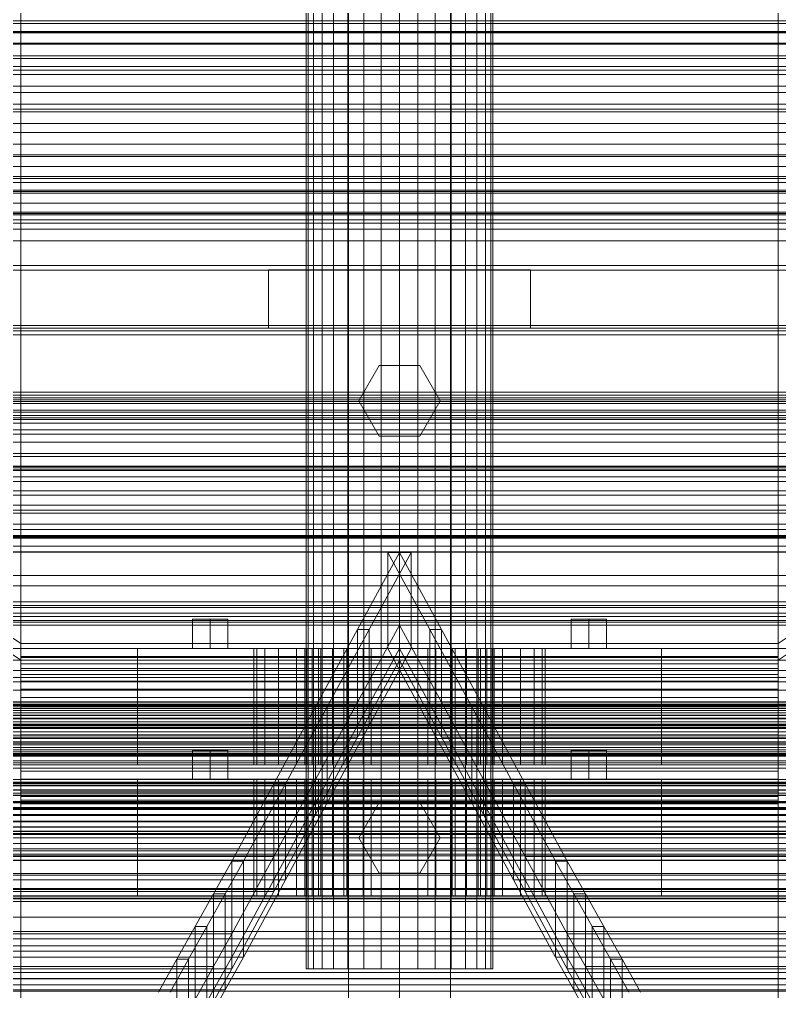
# Model space of a CAD drawing. Header units: millimetres. Extents: x -2500 to 58855, y -53268 to 6837.
# Drawn here: x -130.5 to 130.5, y -32677.8 to -32344 of the extents above; entities that cross this region are included whole.
import ezdxf

# ---------------------------------------------------------------- set-up
doc = ezdxf.new("R2010")
doc.units = ezdxf.units.MM
for name, color, linetype, lineweight in [('frontal_C01', 7, 'Continuous', 0), ('frontal_C02', 7, 'Continuous', 0), ('frontal_C03', 7, 'Continuous', 0), ('frontal_C03-traverse', 7, 'Continuous', 0), ('frontal_secador', 7, 'Continuous', 0), ('frontal_tolva', 7, 'Continuous', 0)]:
    doc.layers.add(name, color=color, linetype=linetype, lineweight=lineweight)

msp = doc.modelspace()

# ---------------------------------------------------------------- linework, layer by layer
at = {"layer": 'frontal_C01'}
for p, q in [((-130, -32558.316), (-130, -32333.634)), ((0, -32558.316), (0, -32333.634)), ((130, -32558.316), (130, -32333.634)), ((-130, -32339.322), (-130, -32564.003)), ((0, -32339.322), (0, -32564.003)), ((130, -32339.322), (130, -32564.003)), ((300, -32348.614), (-300, -32348.614)), ((300, -32360.146), (-300, -32360.146)), ((300, -32374.772), (-300, -32374.772)), ((300, -32391.081), (-300, -32391.081)), ((300, -32410.142), (-300, -32410.142)), ((300, -32430.117), (-300, -32430.117)), ((-300, -32452.313), (300, -32452.313)), ((342.5, -32472.029), (-342.5, -32472.029)), ((342.5, -32473.945), (-342.5, -32473.945)), ((342.5, -32475.886), (-342.5, -32475.886)), ((300, -32474.592), (-300, -32474.592)), ((342.5, -32481.341), (-342.5, -32481.341)), ((342.5, -32484.927), (-342.5, -32484.927)), ((342.5, -32493.092), (-342.5, -32493.092)), ((-130, -32558.316), (-228.298, -32493.072)), ((228.298, -32493.072), (130, -32558.316)), ((-342.5, -32497.778), (342.5, -32497.778)), ((300, -32498.412), (-300, -32498.412)), ((-228.298, -32498.76), (-130, -32564.003)), ((130, -32564.003), (228.298, -32498.76)), ((342.5, -32507.408), (-342.5, -32507.408)), ((342.5, -32512.48), (-342.5, -32512.48)), ((342.5, -32522.111), (-342.5, -32522.111)), ((300, -32521.477), (-300, -32521.477)), ((342.5, -32526.797), (-342.5, -32526.797)), ((342.5, -32534.961), (-342.5, -32534.961)), ((342.5, -32538.548), (-342.5, -32538.548)), ((342.5, -32544.003), (-342.5, -32544.003)), ((342.5, -32545.944), (-342.5, -32545.944)), ((300, -32545.296), (-300, -32545.296)), ((342.5, -32547.86), (-342.5, -32547.86)), ((-130, -32701.667), (-130, -32558.316)), ((0, -32558.316), (-130, -32558.316)), ((0, -32701.667), (0, -32558.316)), ((130, -32558.316), (0, -32558.316)), ((130, -32701.667), (130, -32558.316)), ((-130, -32564.003), (-130, -32562.718)), ((-130, -32562.718), (-130, -32563.161)), ((-130, -32562.718), (130, -32562.718)), ((-130, -32563.161), (-130, -32565.3)), ((-130, -32563.161), (130, -32563.161)), ((130, -32563.161), (130, -32562.718)), ((130, -32562.718), (130, -32564.003)), ((130, -32565.3), (130, -32563.161)), ((-130, -32564.003), (-130, -32707.354)), ((-130, -32564.003), (0, -32564.003)), ((-130, -32566.928), (-130, -32564.003)), ((-130, -32564.003), (130, -32564.003)), ((-130, -32565.3), (-130, -32568.992)), ((-130, -32565.3), (130, -32565.3)), ((0, -32564.003), (0, -32707.354)), ((0, -32564.003), (130, -32564.003)), ((130, -32564.003), (130, -32707.354)), ((130, -32564.003), (130, -32566.928)), ((130, -32568.992), (130, -32565.3)), ((300, -32567.576), (-300, -32567.576)), ((-130, -32571.293), (-130, -32566.928)), ((-130, -32566.928), (130, -32566.928)), ((-130, -32568.992), (-130, -32573.983)), ((-130, -32568.992), (130, -32568.992)), ((130, -32566.928), (130, -32571.293)), ((130, -32573.983), (130, -32568.992)), ((-130, -32576.801), (-130, -32571.293)), ((-130, -32571.293), (130, -32571.293)), ((130, -32571.293), (130, -32576.801)), ((-130, -32573.983), (-130, -32579.933)), ((-130, -32573.983), (130, -32573.983)), ((130, -32579.933), (130, -32573.983)), ((-148, -32579.084), (148, -32579.084)), ((-148, -32579.241), (148, -32579.241)), ((-148, -32579.54), (148, -32579.54)), ((-130, -32583.077), (-130, -32576.801)), ((-130, -32576.801), (130, -32576.801)), ((-130, -32579.933), (-130, -32586.439)), ((130, -32579.933), (-130, -32579.933)), ((130, -32576.801), (130, -32583.077)), ((130, -32586.439), (130, -32579.933)), ((-148, -32579.999), (148, -32579.999)), ((-148, -32580.576), (148, -32580.576)), ((-148, -32581.307), (148, -32581.307)), ((-148, -32582.123), (148, -32582.123)), ((-148, -32583.076), (148, -32583.076)), ((-130, -32589.693), (-130, -32583.077)), ((-130, -32583.077), (130, -32583.077)), ((130, -32583.077), (130, -32589.693)), ((-148, -32584.075), (148, -32584.075)), ((148, -32585.184), (-148, -32585.184)), ((-148, -32586.298), (148, -32586.298)), ((-130, -32586.439), (-130, -32593.054)), ((-130, -32586.439), (130, -32586.439)), ((130, -32593.054), (130, -32586.439)), ((300, -32589.772), (-300, -32589.772)), ((-148, -32587.489), (148, -32587.489)), ((-148, -32588.643), (148, -32588.643)), ((-148, -32589.834), (148, -32589.834)), ((-130, -32596.198), (-130, -32589.693)), ((-130, -32589.693), (130, -32589.693)), ((130, -32589.693), (130, -32596.198)), ((-148, -32590.947), (148, -32590.947)), ((-148, -32592.057), (148, -32592.057)), ((-148, -32593.056), (148, -32593.056)), ((-130, -32593.054), (-130, -32599.33)), ((-130, -32593.054), (130, -32593.054)), ((130, -32599.33), (130, -32593.054)), ((-148, -32594.009), (148, -32594.009)), ((-148, -32594.825), (148, -32594.825)), ((-148, -32595.556), (148, -32595.556)), ((-148, -32596.132), (148, -32596.132)), ((-148, -32596.592), (148, -32596.592)), ((-130, -32602.149), (-130, -32596.198)), ((-130, -32596.198), (130, -32596.198)), ((130, -32596.198), (130, -32602.149)), ((-148, -32596.891), (148, -32596.891)), ((-148, -32597.047), (148, -32597.047)), ((-130, -32599.33), (-130, -32604.839)), ((-130, -32599.33), (130, -32599.33)), ((130, -32604.839), (130, -32599.33)), ((-130, -32607.14), (-130, -32602.149)), ((-130, -32602.149), (130, -32602.149)), ((130, -32602.149), (130, -32607.14)), ((-130, -32604.839), (-130, -32609.204)), ((-130, -32604.839), (130, -32604.839)), ((130, -32609.204), (130, -32604.839)), ((300, -32609.747), (-300, -32609.747)), ((-130, -32610.831), (-130, -32607.14)), ((-130, -32607.14), (130, -32607.14)), ((-130, -32609.204), (-130, -32612.129)), ((-130, -32609.204), (130, -32609.204)), ((130, -32607.14), (130, -32610.831)), ((130, -32612.129), (130, -32609.204)), ((-130, -32612.971), (-130, -32610.831)), ((-130, -32610.831), (130, -32610.831)), ((-130, -32612.129), (-130, -32613.414)), ((-130, -32612.129), (130, -32612.129)), ((-130, -32613.414), (-130, -32612.971)), ((-130, -32612.971), (130, -32612.971)), ((130, -32610.831), (130, -32612.971)), ((130, -32613.414), (130, -32612.129)), ((130, -32612.971), (130, -32613.414)), ((-130, -32613.414), (130, -32613.414)), ((300, -32628.807), (-300, -32628.807)), ((-425, -32645.87), (425, -32645.87)), ((300, -32645.117), (-300, -32645.117)), ((425, -32657.238), (-425, -32657.238)), ((300, -32659.742), (-300, -32659.742)), ((425, -32662.134), (-425, -32662.134)), ((300, -32671.275), (-300, -32671.275)), ((-425, -32673.503), (425, -32673.503))]:
    msp.add_line(p, q, dxfattribs=at)
at = {"layer": 'frontal_C02'}
for p, q in [((-300, -32386.787), (300, -32386.787)), ((300, -32410.695), (-300, -32410.695)), ((300, -32550.456), (-300, -32550.456)), ((-300, -32574.364), (300, -32574.364)), ((300, -32625.048), (-300, -32625.048)), ((300, -32629.557), (-300, -32629.557)), ((-130, -32626.968), (-250, -32626.968)), ((-130, -32831.954), (-130, -32626.968)), ((0, -32626.968), (-130, -32626.968)), ((-130, -32632.709), (-130, -32626.968)), ((0, -32831.954), (0, -32626.968)), ((130, -32626.968), (0, -32626.968)), ((0, -32632.709), (0, -32626.968)), ((130, -32831.954), (130, -32626.968)), ((250, -32626.968), (130, -32626.968)), ((130, -32632.709), (130, -32626.968)), ((300, -32632.799), (-300, -32632.799)), ((-250, -32632.709), (-130, -32632.709)), ((-130, -32632.709), (-130, -32837.695)), ((-130, -32632.709), (0, -32632.709)), ((0, -32632.709), (0, -32837.695)), ((0, -32632.709), (130, -32632.709)), ((130, -32632.709), (130, -32837.695)), ((130, -32632.709), (250, -32632.709)), ((300, -32646.018), (-300, -32646.018)), ((300, -32652.28), (-300, -32652.28)), ((300, -32673.309), (-300, -32673.309))]:
    msp.add_line(p, q, dxfattribs=at)
at = {"layer": 'frontal_C03'}
for p, q in [((0, -32397.916), (-250, -32397.916)), ((0, -32578.353), (0, -32397.916)), ((250, -32397.916), (0, -32397.916)), ((0, -32403.695), (0, -32397.916)), ((250, -32400.006), (-250, -32400.006)), ((250, -32403.132), (-250, -32403.132)), ((-250, -32403.695), (0, -32403.695)), ((250, -32403.695), (-250, -32403.695)), ((0, -32403.695), (0, -32584.132)), ((0, -32403.695), (250, -32403.695)), ((250, -32412.859), (-250, -32412.859)), ((250, -32413.946), (-250, -32413.946)), ((250, -32428.524), (-250, -32428.524)), ((250, -32430.063), (-250, -32430.063)), ((250, -32449.061), (-250, -32449.061)), ((250, -32450.945), (-250, -32450.945)), ((-250, -32473.069), (250, -32473.069)), ((250, -32475.17), (-250, -32475.17)), ((520, -32478.158), (-520, -32478.158)), ((520, -32478.813), (-520, -32478.813)), ((520, -32480.829), (-520, -32480.829)), ((520, -32482.693), (-520, -32482.693)), ((520, -32486.418), (-520, -32486.418)), ((520, -32489.208), (-520, -32489.208)), ((-520, -32494.075), (520, -32494.075)), ((520, -32497.366), (-520, -32497.366)), ((250, -32498.912), (-250, -32498.912)), ((520, -32502.634), (-520, -32502.634)), ((250, -32501.088), (-250, -32501.088)), ((520, -32505.925), (-520, -32505.925)), ((520, -32510.792), (-520, -32510.792)), ((520, -32513.582), (-520, -32513.582)), ((520, -32517.307), (-520, -32517.307)), ((520, -32519.171), (-520, -32519.171)), ((520, -32521.187), (-520, -32521.187)), ((520, -32521.842), (-520, -32521.842)), ((250, -32524.83), (-250, -32524.83)), ((250, -32526.931), (-250, -32526.931)), ((250, -32549.055), (-250, -32549.055)), ((250, -32550.939), (-250, -32550.939)), ((250, -32569.937), (-250, -32569.937)), ((250, -32571.476), (-250, -32571.476)), ((0, -32578.353), (-250, -32578.353)), ((0, -32842.276), (0, -32578.353)), ((250, -32578.353), (0, -32578.353)), ((-250, -32582.951), (250, -32582.951)), ((-250, -32583.951), (250, -32583.951)), ((-250, -32584.132), (0, -32584.132)), ((-250, -32584.132), (250, -32584.132)), ((250, -32586.054), (-250, -32586.054)), ((0, -32584.132), (0, -32848.054)), ((0, -32584.132), (250, -32584.132)), ((-250, -32587.064), (250, -32587.064)), ((250, -32587.141), (-250, -32587.141)), ((-250, -32587.412), (250, -32587.412)), ((-250, -32592.077), (250, -32592.077)), ((-250, -32592.569), (250, -32592.569)), ((250, -32596.305), (-250, -32596.305)), ((250, -32596.868), (-250, -32596.868)), ((-250, -32598.649), (250, -32598.649)), ((-250, -32599.252), (250, -32599.252)), ((250, -32599.994), (-250, -32599.994)), ((-250, -32601.121), (250, -32601.121)), ((-268, -32605.95), (268, -32605.95)), ((-268, -32606.231), (268, -32606.231)), ((-268, -32606.282), (268, -32606.282)), ((250, -32606.331), (-250, -32606.331)), ((-268, -32607.107), (268, -32607.107)), ((-268, -32607.205), (268, -32607.205)), ((-268, -32608.517), (268, -32608.517)), ((-268, -32608.655), (268, -32608.655)), ((-250, -32607.004), (250, -32607.004)), ((-268, -32610.365), (268, -32610.365)), ((-268, -32610.534), (268, -32610.534)), ((268, -32612.526), (-268, -32612.526)), ((-268, -32612.715), (268, -32612.715)), ((-268, -32614.851), (268, -32614.851)), ((-268, -32615.047), (268, -32615.047)), ((-250, -32614.601), (250, -32614.601)), ((-250, -32615.297), (250, -32615.297)), ((-268, -32617.184), (268, -32617.184)), ((-268, -32617.373), (268, -32617.373)), ((-268, -32619.364), (268, -32619.364)), ((-268, -32619.534), (268, -32619.534)), ((-268, -32621.244), (268, -32621.244)), ((-268, -32621.382), (268, -32621.382)), ((-268, -32622.694), (268, -32622.694)), ((-268, -32622.792), (268, -32622.792)), ((-250, -32622.895), (250, -32622.895)), ((-268, -32623.617), (268, -32623.617)), ((-268, -32623.667), (268, -32623.667)), ((-268, -32623.949), (268, -32623.949)), ((-250, -32623.567), (250, -32623.567)), ((-250, -32630.647), (250, -32630.647)), ((-250, -32631.25), (250, -32631.25)), ((-250, -32637.329), (250, -32637.329)), ((-250, -32637.822), (250, -32637.822)), ((-250, -32642.486), (250, -32642.486)), ((-250, -32642.835), (250, -32642.835)), ((-250, -32645.767), (250, -32645.767)), ((-250, -32645.947), (250, -32645.947)), ((-250, -32646.947), (250, -32646.947)), ((-450, -32663.966), (450, -32663.966)), ((450, -32675.523), (-450, -32675.523)), ((450, -32677.647), (-450, -32677.647))]:
    msp.add_line(p, q, dxfattribs=at)
at = {"layer": 'frontal_C03-traverse'}
for p, q in [((250, -32344.491), (-250, -32344.491)), ((250, -32345.452), (-250, -32345.452)), ((250, -32348.179), (-250, -32348.179)), ((-250, -32348.491), (250, -32348.491)), ((-250, -32352.179), (250, -32352.179)), ((250, -32352.5), (-250, -32352.5)), ((-250, -32356.5), (250, -32356.5)), ((250, -32357.436), (-250, -32357.436)), ((-250, -32361.436), (250, -32361.436)), ((250, -32362.965), (-250, -32362.965)), ((-250, -32366.965), (250, -32366.965)), ((250, -32369.063), (-250, -32369.063)), ((-250, -32373.063), (250, -32373.063)), ((250, -32375.706), (-250, -32375.706)), ((-250, -32379.706), (250, -32379.706)), ((250, -32382.863), (-250, -32382.863)), ((-250, -32386.863), (250, -32386.863)), ((250, -32390.505), (-250, -32390.505)), ((-250, -32394.505), (250, -32394.505)), ((250, -32398.598), (-250, -32398.598)), ((-250, -32402.598), (250, -32402.598)), ((250, -32407.109), (-250, -32407.109)), ((-250, -32411.109), (250, -32411.109)), ((250, -32416), (-250, -32416)), ((-250, -32420), (250, -32420)), ((-14.4, -32553.5), (0, -32527)), ((4, -32527), (-10.4, -32553.5)), ((-4, -32527), (10.4, -32553.5)), ((-4, -32560), (-4, -32527)), ((0, -32527), (-4, -32527)), ((0, -32527), (0, -32560)), ((0, -32527), (4, -32527)), ((14.4, -32553.5), (0, -32527)), ((4, -32560), (4, -32527)), ((0, -32552), (-210, -32552)), ((-14.4, -32578.5), (0, -32552)), ((0, -32552), (0, -32560)), ((0, -32552), (14.4, -32578.5)), ((210, -32552), (0, -32552)), ((-28.8, -32580), (-14.4, -32553.5)), ((-10.4, -32553.5), (-24.8, -32580)), ((-14.4, -32586.5), (-14.4, -32553.5)), ((-14.4, -32553.5), (-10.4, -32553.5)), ((-10.4, -32553.5), (-10.4, -32586.5)), ((10.4, -32553.5), (10.4, -32586.5)), ((14.4, -32553.5), (10.4, -32553.5)), ((10.4, -32553.5), (24.8, -32580)), ((14.4, -32586.5), (14.4, -32553.5)), ((28.8, -32580), (14.4, -32553.5)), ((-210, -32560), (0, -32560)), ((0, -32560), (-14.4, -32586.5)), ((-10.4, -32586.5), (4, -32560)), ((10.4, -32586.5), (-4, -32560)), ((-4, -32560), (0, -32560)), ((0, -32560), (0, -32564)), ((4, -32560), (0, -32560)), ((14.4, -32586.5), (0, -32560)), ((0, -32560), (210, -32560)), ((-210, -32564), (0, -32564)), ((0, -32564), (-14.4, -32590.5)), ((14.4, -32590.5), (0, -32564)), ((0, -32564), (210, -32564)), ((-213.2, -32578.5), (-14.4, -32578.5)), ((-28.8, -32605), (-14.4, -32578.5)), ((-14.4, -32578.5), (-14.4, -32586.5)), ((14.4, -32578.5), (213.2, -32578.5)), ((14.4, -32578.5), (14.4, -32586.5)), ((14.4, -32578.5), (28.8, -32605)), ((-43.2, -32606.5), (-28.8, -32580)), ((-24.8, -32580), (-39.2, -32606.5)), ((-28.8, -32613), (-28.8, -32580)), ((-28.8, -32580), (-24.8, -32580)), ((-24.8, -32580), (-24.8, -32613)), ((24.8, -32580), (24.8, -32613)), ((28.8, -32580), (24.8, -32580)), ((24.8, -32580), (39.2, -32606.5)), ((28.8, -32613), (28.8, -32580)), ((43.2, -32606.5), (28.8, -32580)), ((-14.4, -32586.5), (-213.2, -32586.5)), ((-14.4, -32586.5), (-28.8, -32613)), ((-24.8, -32613), (-10.4, -32586.5)), ((-14.4, -32586.5), (-14.4, -32590.5)), ((-14.4, -32586.5), (-10.4, -32586.5)), ((14.4, -32586.5), (10.4, -32586.5)), ((24.8, -32613), (10.4, -32586.5)), ((213.2, -32586.5), (14.4, -32586.5)), ((14.4, -32586.5), (14.4, -32590.5)), ((28.8, -32613), (14.4, -32586.5)), ((-14.4, -32590.5), (-213.2, -32590.5)), ((-14.4, -32590.5), (-28.8, -32617)), ((213.2, -32590.5), (14.4, -32590.5)), ((28.8, -32617), (14.4, -32590.5)), ((-216.4, -32605), (-28.8, -32605)), ((-57.6, -32633), (-43.2, -32606.5)), ((-39.2, -32606.5), (-53.6, -32633)), ((-43.2, -32631.5), (-28.8, -32605)), ((-43.2, -32639.5), (-43.2, -32606.5)), ((-43.2, -32606.5), (-39.2, -32606.5)), ((-39.2, -32606.5), (-39.2, -32639.5)), ((-28.8, -32605), (-28.8, -32613)), ((28.8, -32605), (216.4, -32605)), ((28.8, -32605), (28.8, -32613)), ((28.8, -32605), (43.2, -32631.5)), ((39.2, -32606.5), (39.2, -32639.5)), ((43.2, -32606.5), (39.2, -32606.5)), ((39.2, -32606.5), (53.6, -32633)), ((43.2, -32639.5), (43.2, -32606.5)), ((57.6, -32633), (43.2, -32606.5)), ((-28.8, -32613), (-216.4, -32613)), ((-28.8, -32613), (-43.2, -32639.5)), ((-39.2, -32639.5), (-24.8, -32613)), ((-28.8, -32613), (-28.8, -32617)), ((-28.8, -32613), (-24.8, -32613)), ((28.8, -32613), (24.8, -32613)), ((39.2, -32639.5), (24.8, -32613)), ((216.4, -32613), (28.8, -32613)), ((28.8, -32613), (28.8, -32617)), ((43.2, -32639.5), (28.8, -32613)), ((-28.8, -32617), (-216.4, -32617)), ((-28.8, -32617), (-43.2, -32643.5)), ((216.4, -32617), (28.8, -32617)), ((43.2, -32643.5), (28.8, -32617)), ((-219.6, -32631.5), (-43.2, -32631.5)), ((-63.9, -32644.25), (-57.6, -32633)), ((-53.6, -32633), (-59.9, -32644.25)), ((-57.6, -32658), (-43.2, -32631.5)), ((-57.6, -32666), (-57.6, -32633)), ((-57.6, -32633), (-53.6, -32633)), ((-53.6, -32633), (-53.6, -32666)), ((-43.2, -32631.5), (-43.2, -32639.5)), ((43.2, -32631.5), (219.6, -32631.5)), ((43.2, -32631.5), (43.2, -32639.5)), ((43.2, -32631.5), (57.6, -32658)), ((53.6, -32633), (53.6, -32666)), ((57.6, -32633), (53.6, -32633)), ((53.6, -32633), (59.9, -32644.25)), ((57.6, -32666), (57.6, -32633)), ((63.9, -32644.25), (57.6, -32633)), ((-43.2, -32639.5), (-219.6, -32639.5)), ((-43.2, -32639.5), (-57.6, -32666)), ((-53.6, -32666), (-39.2, -32639.5)), ((-43.2, -32639.5), (-43.2, -32643.5)), ((-43.2, -32639.5), (-39.2, -32639.5)), ((43.2, -32639.5), (39.2, -32639.5)), ((53.6, -32666), (39.2, -32639.5)), ((219.6, -32639.5), (43.2, -32639.5)), ((43.2, -32639.5), (43.2, -32643.5)), ((57.6, -32666), (43.2, -32639.5)), ((-43.2, -32643.5), (-219.6, -32643.5)), ((-70.2, -32655.5), (-63.9, -32644.25)), ((-59.9, -32644.25), (-66.2, -32655.5)), ((-63.9, -32677.25), (-63.9, -32644.25)), ((-63.9, -32644.25), (-59.9, -32644.25)), ((-59.9, -32644.25), (-59.9, -32677.25)), ((-43.2, -32643.5), (-57.6, -32670)), ((219.6, -32643.5), (43.2, -32643.5)), ((57.6, -32670), (43.2, -32643.5)), ((59.9, -32644.25), (59.9, -32677.25)), ((63.9, -32644.25), (59.9, -32644.25)), ((59.9, -32644.25), (66.2, -32655.5)), ((63.9, -32677.25), (63.9, -32644.25)), ((70.2, -32655.5), (63.9, -32644.25)), ((-76.5, -32666.75), (-70.2, -32655.5)), ((-66.2, -32655.5), (-72.5, -32666.75)), ((-70.2, -32688.5), (-70.2, -32655.5)), ((-70.2, -32655.5), (-66.2, -32655.5)), ((-66.2, -32655.5), (-66.2, -32688.5)), ((66.2, -32655.5), (66.2, -32688.5)), ((70.2, -32655.5), (66.2, -32655.5)), ((66.2, -32655.5), (72.5, -32666.75)), ((70.2, -32688.5), (70.2, -32655.5)), ((76.5, -32666.75), (70.2, -32655.5)), ((-222.8, -32658), (-57.6, -32658)), ((-63.9, -32669.25), (-57.6, -32658)), ((-57.6, -32658), (-57.6, -32666)), ((57.6, -32658), (222.8, -32658)), ((57.6, -32658), (57.6, -32666)), ((57.6, -32658), (63.9, -32669.25)), ((-57.6, -32666), (-222.8, -32666)), ((-57.6, -32666), (-63.9, -32677.25)), ((-59.9, -32677.25), (-53.6, -32666)), ((-57.6, -32666), (-57.6, -32670)), ((-57.6, -32666), (-53.6, -32666)), ((57.6, -32666), (53.6, -32666)), ((59.9, -32677.25), (53.6, -32666)), ((222.8, -32666), (57.6, -32666)), ((57.6, -32666), (57.6, -32670)), ((63.9, -32677.25), (57.6, -32666)), ((-224.2, -32669.25), (-63.9, -32669.25)), ((-57.6, -32670), (-222.8, -32670)), ((-82.8, -32678), (-76.5, -32666.75)), ((-72.5, -32666.75), (-78.8, -32678)), ((-76.5, -32699.75), (-76.5, -32666.75)), ((-76.5, -32666.75), (-72.5, -32666.75)), ((-72.5, -32666.75), (-72.5, -32699.75)), ((-70.2, -32680.5), (-63.9, -32669.25)), ((-63.9, -32669.25), (-63.9, -32677.25)), ((-57.6, -32670), (-63.9, -32681.25)), ((222.8, -32670), (57.6, -32670)), ((63.9, -32681.25), (57.6, -32670)), ((63.9, -32669.25), (224.2, -32669.25)), ((63.9, -32669.25), (63.9, -32677.25)), ((63.9, -32669.25), (70.2, -32680.5)), ((72.5, -32666.75), (72.5, -32699.75)), ((76.5, -32666.75), (72.5, -32666.75)), ((72.5, -32666.75), (78.8, -32678)), ((76.5, -32699.75), (76.5, -32666.75)), ((82.8, -32678), (76.5, -32666.75)), ((-63.9, -32677.25), (-224.2, -32677.25)), ((-63.9, -32677.25), (-70.2, -32688.5)), ((-66.2, -32688.5), (-59.9, -32677.25)), ((-63.9, -32677.25), (-63.9, -32681.25)), ((-63.9, -32677.25), (-59.9, -32677.25)), ((63.9, -32677.25), (59.9, -32677.25)), ((66.2, -32688.5), (59.9, -32677.25)), ((224.2, -32677.25), (63.9, -32677.25)), ((63.9, -32677.25), (63.9, -32681.25)), ((70.2, -32688.5), (63.9, -32677.25))]:
    msp.add_line(p, q, dxfattribs=at)
at = {"layer": 'frontal_secador'}
for p, q in [((-32, -32670), (-32, -32240)), ((-31.385, -32670), (-31.385, -32240)), ((-29.564, -32670), (-29.564, -32240)), ((-26.607, -32670), (-26.607, -32240)), ((-22.627, -32670), (-22.627, -32240)), ((-17.778, -32670), (-17.778, -32240)), ((-12.246, -32670), (-12.246, -32240)), ((-6.243, -32670), (-6.243, -32240)), ((0, -32240), (0, -32670)), ((6.243, -32670), (6.243, -32240)), ((12.246, -32670), (12.246, -32240)), ((17.778, -32670), (17.778, -32240)), ((22.627, -32670), (22.627, -32240)), ((26.607, -32670), (26.607, -32240)), ((29.564, -32670), (29.564, -32240)), ((31.385, -32670), (31.385, -32240)), ((32, -32670), (32, -32240)), ((-45, -32430), (45, -32430)), ((-45, -32450), (-45, -32430)), ((45, -32450), (45, -32430)), ((-315, -32450), (315, -32450)), ((-45, -32450), (45, -32450)), ((-315, -32480), (315, -32480)), ((-65, -32550), (-71.062, -32550)), ((-71.062, -32560), (-71.062, -32550)), ((-65, -32550), (-58.938, -32550)), ((-65, -32550), (-65, -32560)), ((-58.938, -32560), (-58.938, -32550)), ((65, -32550), (58.938, -32550)), ((58.938, -32560), (58.938, -32550)), ((65, -32550), (71.062, -32550)), ((65, -32550), (65, -32560)), ((71.062, -32560), (71.062, -32550)), ((-700, -32560), (-90, -32560)), ((-90, -32600), (-90, -32560)), ((-90, -32560), (90, -32560)), ((-90, -32560), (-50, -32560)), ((-71.062, -32560), (-65, -32560)), ((-65, -32560), (-58.938, -32560)), ((-50, -32600), (-50, -32560)), ((-50, -32560), (-49.039, -32560)), ((-50, -32560), (-32.5, -32560)), ((-49.039, -32600), (-49.039, -32560)), ((-49.039, -32560), (-46.194, -32560)), ((-49.039, -32560), (-31.876, -32560)), ((-46.194, -32600), (-46.194, -32560)), ((-46.194, -32560), (-41.573, -32560)), ((-46.194, -32560), (-30.026, -32560)), ((-41.573, -32600), (-41.573, -32560)), ((-41.573, -32560), (-35.355, -32560)), ((-41.573, -32560), (-27.023, -32560)), ((-35.355, -32600), (-35.355, -32560)), ((-35.355, -32560), (-27.779, -32560)), ((-35.355, -32560), (-22.981, -32560)), ((-31.876, -32560), (-32.5, -32560)), ((-32.5, -32560), (-32.5, -32600)), ((-30.026, -32560), (-31.876, -32560)), ((-31.876, -32560), (-31.876, -32600)), ((-27.023, -32560), (-30.026, -32560)), ((-30.026, -32560), (-30.026, -32600)), ((-27.779, -32600), (-27.779, -32560)), ((-27.779, -32560), (-19.134, -32560)), ((-27.779, -32560), (-18.056, -32560)), ((-22.981, -32560), (-27.023, -32560)), ((-27.023, -32560), (-27.023, -32600)), ((-18.056, -32560), (-22.981, -32560)), ((-22.981, -32560), (-22.981, -32600)), ((-19.134, -32600), (-19.134, -32560)), ((-19.134, -32560), (-9.755, -32560)), ((-19.134, -32560), (-12.437, -32560)), ((-12.437, -32560), (-18.056, -32560)), ((-18.056, -32560), (-18.056, -32600)), ((-6.34, -32560), (-12.437, -32560)), ((-12.437, -32560), (-12.437, -32600)), ((-9.755, -32600), (-9.755, -32560)), ((-9.755, -32560), (0, -32560)), ((-9.755, -32560), (-6.34, -32560)), ((0, -32560), (-6.34, -32560)), ((-6.34, -32560), (-6.34, -32600)), ((9.755, -32560), (0, -32560)), ((0, -32560), (0, -32600)), ((0, -32560), (6.34, -32560)), ((6.34, -32560), (6.34, -32600)), ((9.755, -32560), (6.34, -32560)), ((6.34, -32560), (12.437, -32560)), ((9.755, -32600), (9.755, -32560)), ((19.134, -32560), (9.755, -32560)), ((12.437, -32560), (12.437, -32600)), ((19.134, -32560), (12.437, -32560)), ((12.437, -32560), (18.056, -32560)), ((18.056, -32560), (18.056, -32600)), ((27.779, -32560), (18.056, -32560)), ((18.056, -32560), (22.981, -32560)), ((19.134, -32600), (19.134, -32560)), ((27.779, -32560), (19.134, -32560)), ((22.981, -32560), (22.981, -32600)), ((35.355, -32560), (22.981, -32560)), ((22.981, -32560), (27.023, -32560)), ((27.023, -32560), (27.023, -32600)), ((41.573, -32560), (27.023, -32560)), ((27.023, -32560), (30.026, -32560)), ((27.779, -32600), (27.779, -32560)), ((35.355, -32560), (27.779, -32560)), ((30.026, -32560), (30.026, -32600)), ((46.194, -32560), (30.026, -32560)), ((30.026, -32560), (31.876, -32560)), ((31.876, -32560), (31.876, -32600)), ((49.039, -32560), (31.876, -32560)), ((31.876, -32560), (32.5, -32560)), ((32.5, -32560), (32.5, -32600)), ((50, -32560), (32.5, -32560)), ((35.355, -32600), (35.355, -32560)), ((41.573, -32560), (35.355, -32560)), ((41.573, -32600), (41.573, -32560)), ((46.194, -32560), (41.573, -32560)), ((46.194, -32600), (46.194, -32560)), ((49.039, -32560), (46.194, -32560)), ((49.039, -32600), (49.039, -32560)), ((50, -32560), (49.039, -32560)), ((50, -32560), (90, -32560)), ((50, -32600), (50, -32560)), ((58.938, -32560), (65, -32560)), ((65, -32560), (71.062, -32560)), ((90, -32560), (700, -32560)), ((90, -32600), (90, -32560)), ((-65, -32595), (-71.062, -32595)), ((-71.062, -32605), (-71.062, -32595)), ((-65, -32595), (-58.938, -32595)), ((-65, -32595), (-65, -32605)), ((-58.938, -32605), (-58.938, -32595)), ((65, -32595), (58.938, -32595)), ((58.938, -32605), (58.938, -32595)), ((65, -32595), (71.062, -32595)), ((65, -32595), (65, -32605)), ((71.062, -32605), (71.062, -32595)), ((-700, -32600), (-90, -32600)), ((-90, -32600), (90, -32600)), ((-90, -32600), (-50, -32600)), ((-49.039, -32600), (-50, -32600)), ((-32.5, -32600), (-50, -32600)), ((-46.194, -32600), (-49.039, -32600)), ((-31.876, -32600), (-49.039, -32600)), ((-41.573, -32600), (-46.194, -32600)), ((-30.026, -32600), (-46.194, -32600)), ((-35.355, -32600), (-41.573, -32600)), ((-27.023, -32600), (-41.573, -32600)), ((-27.779, -32600), (-35.355, -32600)), ((-22.981, -32600), (-35.355, -32600)), ((-32.5, -32600), (-31.876, -32600)), ((-31.876, -32600), (-30.026, -32600)), ((-30.026, -32600), (-27.023, -32600)), ((-19.134, -32600), (-27.779, -32600)), ((-18.056, -32600), (-27.779, -32600)), ((-27.023, -32600), (-22.981, -32600)), ((-22.981, -32600), (-18.056, -32600)), ((-9.755, -32600), (-19.134, -32600)), ((-12.437, -32600), (-19.134, -32600)), ((-18.056, -32600), (-12.437, -32600)), ((-12.437, -32600), (-6.34, -32600)), ((0, -32600), (-9.755, -32600)), ((-6.34, -32600), (-9.755, -32600)), ((-6.34, -32600), (0, -32600)), ((0, -32600), (9.755, -32600)), ((6.34, -32600), (0, -32600)), ((6.34, -32600), (9.755, -32600)), ((12.437, -32600), (6.34, -32600)), ((9.755, -32600), (19.134, -32600)), ((12.437, -32600), (19.134, -32600)), ((18.056, -32600), (12.437, -32600)), ((18.056, -32600), (27.779, -32600)), ((22.981, -32600), (18.056, -32600)), ((19.134, -32600), (27.779, -32600)), ((22.981, -32600), (35.355, -32600)), ((27.023, -32600), (22.981, -32600)), ((27.023, -32600), (41.573, -32600)), ((30.026, -32600), (27.023, -32600)), ((27.779, -32600), (35.355, -32600)), ((30.026, -32600), (46.194, -32600)), ((31.876, -32600), (30.026, -32600)), ((31.876, -32600), (49.039, -32600)), ((32.5, -32600), (31.876, -32600)), ((32.5, -32600), (50, -32600)), ((35.355, -32600), (41.573, -32600)), ((41.573, -32600), (46.194, -32600)), ((46.194, -32600), (49.039, -32600)), ((49.039, -32600), (50, -32600)), ((50, -32600), (90, -32600)), ((90, -32600), (700, -32600)), ((-700, -32605), (-90, -32605)), ((-90, -32645), (-90, -32605)), ((-90, -32605), (90, -32605)), ((-90, -32605), (-50, -32605)), ((-71.062, -32605), (-65, -32605)), ((-65, -32605), (-58.938, -32605)), ((-50, -32645), (-50, -32605)), ((-50, -32605), (-49.039, -32605)), ((-50, -32605), (-32.5, -32605)), ((-49.039, -32645), (-49.039, -32605)), ((-49.039, -32605), (-46.194, -32605)), ((-49.039, -32605), (-31.876, -32605)), ((-46.194, -32645), (-46.194, -32605)), ((-46.194, -32605), (-41.573, -32605)), ((-46.194, -32605), (-30.026, -32605)), ((-41.573, -32645), (-41.573, -32605)), ((-41.573, -32605), (-35.355, -32605)), ((-41.573, -32605), (-27.023, -32605)), ((-35.355, -32645), (-35.355, -32605)), ((-35.355, -32605), (-27.779, -32605)), ((-35.355, -32605), (-22.981, -32605)), ((-31.876, -32605), (-32.5, -32605)), ((-32.5, -32605), (-32.5, -32645)), ((-30.026, -32605), (-31.876, -32605)), ((-31.876, -32605), (-31.876, -32645)), ((-27.023, -32605), (-30.026, -32605)), ((-30.026, -32605), (-30.026, -32645)), ((-27.779, -32645), (-27.779, -32605)), ((-27.779, -32605), (-19.134, -32605)), ((-27.779, -32605), (-18.056, -32605)), ((-22.981, -32605), (-27.023, -32605)), ((-27.023, -32605), (-27.023, -32645)), ((-18.056, -32605), (-22.981, -32605)), ((-22.981, -32605), (-22.981, -32645)), ((-19.134, -32645), (-19.134, -32605)), ((-19.134, -32605), (-9.755, -32605)), ((-19.134, -32605), (-12.437, -32605)), ((-12.437, -32605), (-18.056, -32605)), ((-18.056, -32605), (-18.056, -32645)), ((-6.34, -32605), (-12.437, -32605)), ((-12.437, -32605), (-12.437, -32645)), ((-9.755, -32645), (-9.755, -32605)), ((-9.755, -32605), (0, -32605)), ((-9.755, -32605), (-6.34, -32605)), ((0, -32605), (-6.34, -32605)), ((-6.34, -32605), (-6.34, -32645)), ((9.755, -32605), (0, -32605)), ((0, -32605), (0, -32645)), ((0, -32605), (6.34, -32605)), ((6.34, -32605), (6.34, -32645)), ((9.755, -32605), (6.34, -32605)), ((6.34, -32605), (12.437, -32605)), ((9.755, -32645), (9.755, -32605)), ((19.134, -32605), (9.755, -32605)), ((12.437, -32605), (12.437, -32645)), ((19.134, -32605), (12.437, -32605)), ((12.437, -32605), (18.056, -32605)), ((18.056, -32605), (18.056, -32645)), ((27.779, -32605), (18.056, -32605)), ((18.056, -32605), (22.981, -32605)), ((19.134, -32645), (19.134, -32605)), ((27.779, -32605), (19.134, -32605)), ((22.981, -32605), (22.981, -32645)), ((35.355, -32605), (22.981, -32605)), ((22.981, -32605), (27.023, -32605)), ((27.023, -32605), (27.023, -32645)), ((41.573, -32605), (27.023, -32605)), ((27.023, -32605), (30.026, -32605)), ((27.779, -32645), (27.779, -32605)), ((35.355, -32605), (27.779, -32605)), ((30.026, -32605), (30.026, -32645)), ((46.194, -32605), (30.026, -32605)), ((30.026, -32605), (31.876, -32605)), ((31.876, -32605), (31.876, -32645)), ((49.039, -32605), (31.876, -32605)), ((31.876, -32605), (32.5, -32605)), ((32.5, -32605), (32.5, -32645)), ((50, -32605), (32.5, -32605)), ((35.355, -32645), (35.355, -32605)), ((41.573, -32605), (35.355, -32605)), ((41.573, -32645), (41.573, -32605)), ((46.194, -32605), (41.573, -32605)), ((46.194, -32645), (46.194, -32605)), ((49.039, -32605), (46.194, -32605)), ((49.039, -32645), (49.039, -32605)), ((50, -32605), (49.039, -32605)), ((50, -32605), (90, -32605)), ((50, -32645), (50, -32605)), ((58.938, -32605), (65, -32605)), ((65, -32605), (71.062, -32605)), ((90, -32605), (700, -32605)), ((90, -32645), (90, -32605)), ((-700, -32645), (-90, -32645)), ((-90, -32645), (90, -32645)), ((-90, -32645), (-50, -32645)), ((-49.039, -32645), (-50, -32645)), ((-32.5, -32645), (-50, -32645)), ((-46.194, -32645), (-49.039, -32645)), ((-31.876, -32645), (-49.039, -32645)), ((-41.573, -32645), (-46.194, -32645)), ((-30.026, -32645), (-46.194, -32645)), ((-35.355, -32645), (-41.573, -32645)), ((-27.023, -32645), (-41.573, -32645)), ((-27.779, -32645), (-35.355, -32645)), ((-22.981, -32645), (-35.355, -32645)), ((-32.5, -32645), (-31.876, -32645)), ((-31.876, -32645), (-30.026, -32645)), ((-30.026, -32645), (-27.023, -32645)), ((-19.134, -32645), (-27.779, -32645)), ((-18.056, -32645), (-27.779, -32645)), ((-27.023, -32645), (-22.981, -32645)), ((-22.981, -32645), (-18.056, -32645)), ((-9.755, -32645), (-19.134, -32645)), ((-12.437, -32645), (-19.134, -32645)), ((-18.056, -32645), (-12.437, -32645)), ((-12.437, -32645), (-6.34, -32645)), ((0, -32645), (-9.755, -32645)), ((-6.34, -32645), (-9.755, -32645)), ((-6.34, -32645), (0, -32645)), ((0, -32645), (9.755, -32645)), ((6.34, -32645), (0, -32645)), ((6.34, -32645), (9.755, -32645)), ((12.437, -32645), (6.34, -32645)), ((9.755, -32645), (19.134, -32645)), ((12.437, -32645), (19.134, -32645)), ((18.056, -32645), (12.437, -32645)), ((18.056, -32645), (27.779, -32645)), ((22.981, -32645), (18.056, -32645)), ((19.134, -32645), (27.779, -32645)), ((22.981, -32645), (35.355, -32645)), ((27.023, -32645), (22.981, -32645)), ((27.023, -32645), (41.573, -32645)), ((30.026, -32645), (27.023, -32645)), ((27.779, -32645), (35.355, -32645)), ((30.026, -32645), (46.194, -32645)), ((31.876, -32645), (30.026, -32645)), ((31.876, -32645), (49.039, -32645)), ((32.5, -32645), (31.876, -32645)), ((32.5, -32645), (50, -32645)), ((35.355, -32645), (41.573, -32645)), ((41.573, -32645), (46.194, -32645)), ((46.194, -32645), (49.039, -32645)), ((49.039, -32645), (50, -32645)), ((50, -32645), (90, -32645)), ((90, -32645), (700, -32645)), ((-31.385, -32670), (-32, -32670)), ((-29.564, -32670), (-31.385, -32670)), ((-26.607, -32670), (-29.564, -32670)), ((-22.627, -32670), (-26.607, -32670)), ((-17.778, -32670), (-22.627, -32670)), ((-12.246, -32670), (-17.778, -32670)), ((-6.243, -32670), (-12.246, -32670)), ((-6.243, -32670), (0, -32670)), ((0, -32670), (6.243, -32670)), ((6.243, -32670), (12.246, -32670)), ((12.246, -32670), (17.778, -32670)), ((17.778, -32670), (22.627, -32670)), ((22.627, -32670), (26.607, -32670)), ((26.607, -32670), (29.564, -32670)), ((29.564, -32670), (31.385, -32670)), ((31.385, -32670), (32, -32670))]:
    msp.add_line(p, q, dxfattribs=at)
at = {"layer": 'frontal_tolva'}
for p, q in [((-17.5, -32700), (-17.5, -31730)), ((17.5, -32700), (17.5, -31730)), ((-14, -32475), (-7, -32462.876)), ((-7, -32462.876), (7, -32462.876)), ((7, -32462.876), (14, -32475)), ((-7, -32487.124), (-14, -32475)), ((14, -32475), (7, -32487.124)), ((7, -32487.124), (-7, -32487.124)), ((-14, -32625), (-7, -32612.876)), ((-7, -32612.876), (7, -32612.876)), ((7, -32612.876), (14, -32625)), ((-7, -32637.124), (-14, -32625)), ((14, -32625), (7, -32637.124)), ((7, -32637.124), (-7, -32637.124))]:
    msp.add_line(p, q, dxfattribs=at)

doc.saveas('drawing.dxf')
